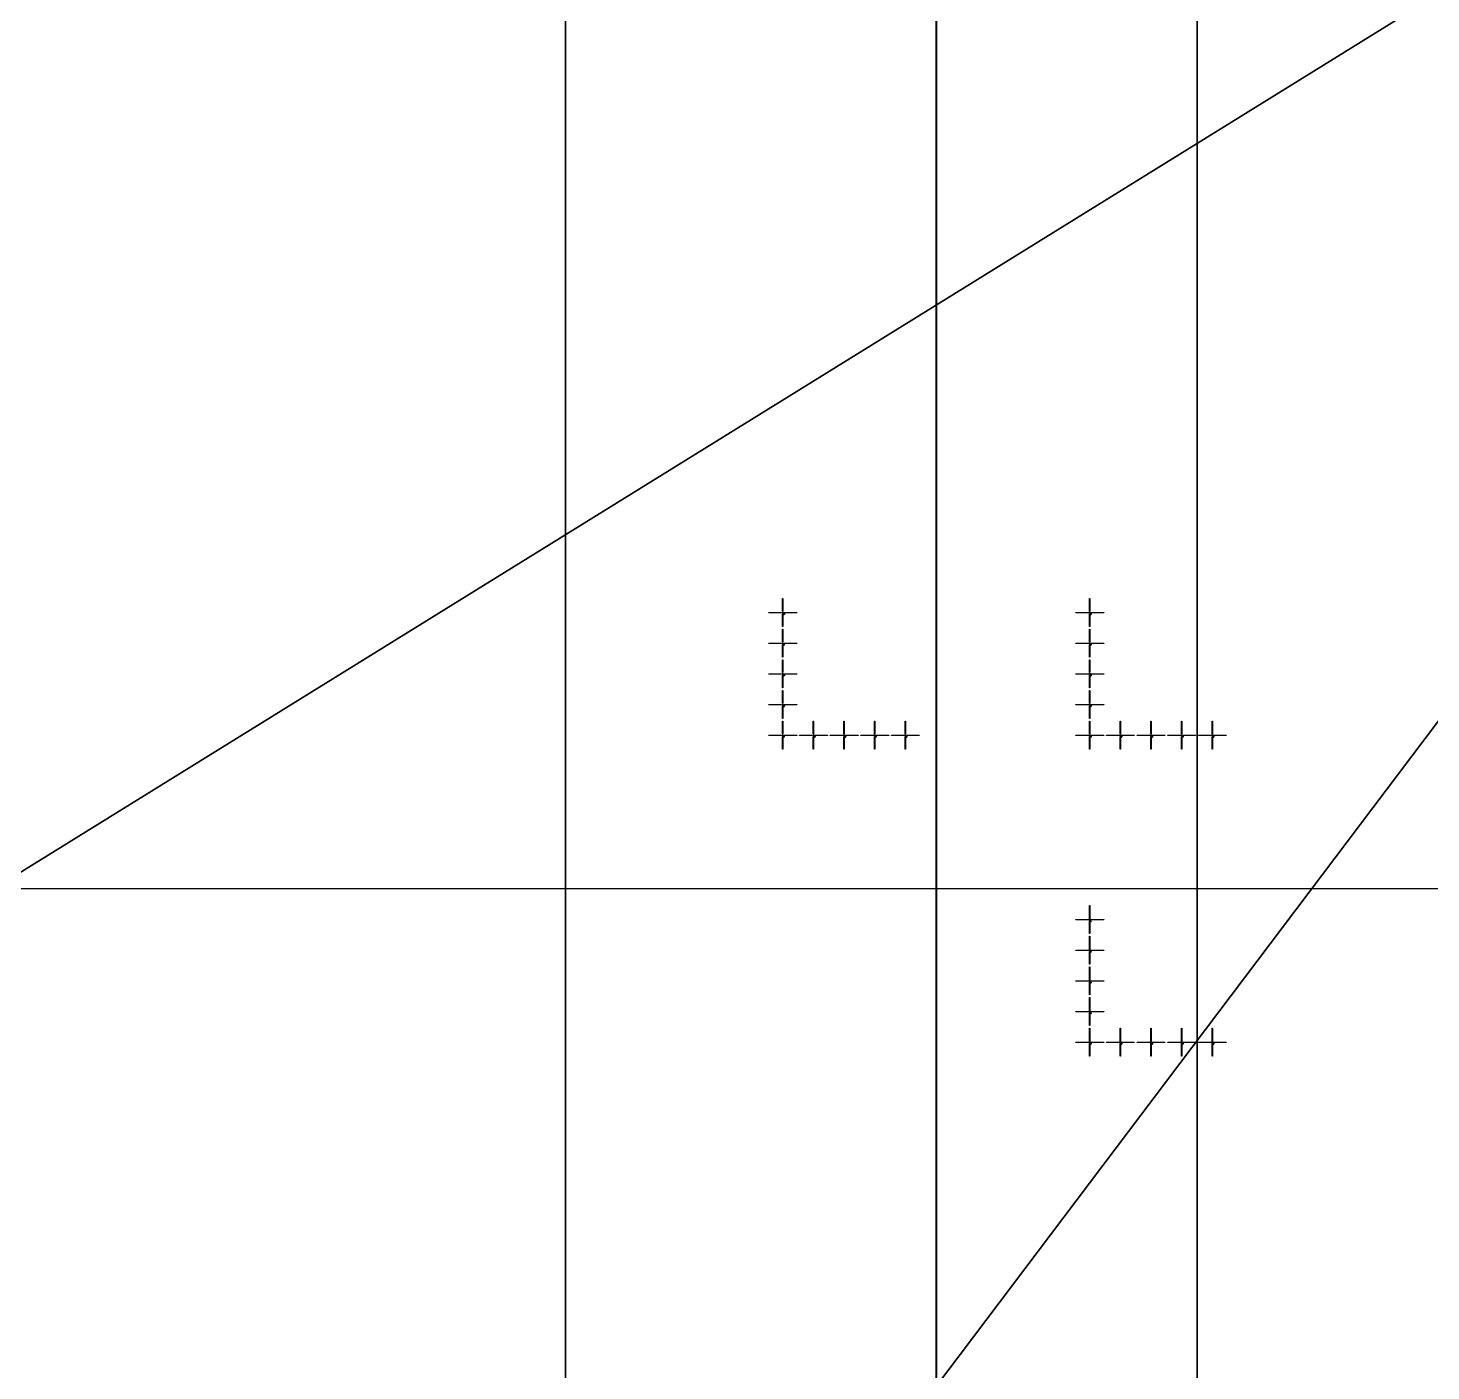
# Model space of a CAD drawing. Extents: x -25400 to 25400, y -24113 to 25400.
# Drawn here: x -15930 to -6775, y -13149 to -4389 of the extents above; entities that cross this region are included whole.
import ezdxf

# ---------------------------------------------------------------- set-up
doc = ezdxf.new("R2010")
doc.units = 0
for name, color, linetype in [('L0D0', 1, 'CONTINUOUS'), ('L1D0', 2, 'CONTINUOUS'), ('L3D0', 3, 'CONTINUOUS')]:
    doc.layers.add(name, color=color, linetype=linetype)

msp = doc.modelspace()

# ---------------------------------------------------------------- linework, layer by layer
at = {"layer": 'L0D0'}
for points in [[(-4251.735, -24112.788), (-7983.296, -24112.788), (-7996.667, -24108.366), (-8040.032, -24093.939), (-8083.372, -24079.433), (-8126.685, -24064.85), (-8169.972, -24050.188), (-8213.232, -24035.449), (-8256.466, -24020.632), (-8299.673, -24005.737), (-8299.673, 24005.737)], [(-12421.944, 22155.255), (-12421.944, -22155.255)], [(-12421.944, -22155.255), (-12421.944, 22155.255)], [(-8299.673, 22155.255), (-8299.673, -24005.737)], [(-22510.084, -4207.864), (0, 0), (-19469.972, -12055.297)], [(-19469.972, -12055.297), (0, 0), (-13800.333, -18274.595)], [(-13800.333, -18274.595), (0, 0)]]:
    msp.add_lwpolyline(points, dxfattribs=at)
at = {"layer": 'L1D0'}
for points in [[(-11005.75, -8193.5), (-11005.75, -8110.5), (-11003.25, -8110.5), (-11003.25, -8193.5)], [(-9002.75, -8193.5), (-9002.75, -8110.5), (-9000.25, -8110.5), (-9000.25, -8193.5)], [(-11095.5, -8202.75), (-11095.5, -8200.25), (-11012.5, -8200.25), (-11012.5, -8202.75)], [(-11004.7, -8206.5), (-11004.7, -8201.7), (-11009.5, -8201.7), (-11009.5, -8201.3), (-11004.7, -8201.3), (-11004.7, -8196.5), (-11004.3, -8196.5), (-11004.3, -8201.3), (-10999.5, -8201.3), (-10999.5, -8201.7), (-11004.3, -8201.7), (-11004.3, -8206.5)], [(-11005.75, -8292.5), (-11005.75, -8209.5), (-11003.25, -8209.5), (-11003.25, -8292.5)], [(-10998.5, -8212.056), (-10998.5, -8208.5), (-10994.056, -8208.5), (-10994.056, -8209.389), (-10997.611, -8209.389), (-10997.611, -8211.167), (-10994.944, -8211.167), (-10994.944, -8212.056)], [(-10998.5, -8214.722), (-10998.5, -8213.833), (-10994.944, -8213.833), (-10994.944, -8214.722)], [(-10996.5, -8202.75), (-10996.5, -8200.25), (-10913.5, -8200.25), (-10913.5, -8202.75)], [(-10994.944, -8213.833), (-10994.944, -8212.056), (-10994.056, -8212.056), (-10994.056, -8213.833)], [(-9092.5, -8202.75), (-9092.5, -8200.25), (-9009.5, -8200.25), (-9009.5, -8202.75)], [(-9001.7, -8206.5), (-9001.7, -8201.7), (-9006.5, -8201.7), (-9006.5, -8201.3), (-9001.7, -8201.3), (-9001.7, -8196.5), (-9001.3, -8196.5), (-9001.3, -8201.3), (-8996.5, -8201.3), (-8996.5, -8201.7), (-9001.3, -8201.7), (-9001.3, -8206.5)], [(-9002.75, -8292.5), (-9002.75, -8209.5), (-9000.25, -8209.5), (-9000.25, -8292.5)], [(-8995.5, -8212.056), (-8995.5, -8208.5), (-8991.056, -8208.5), (-8991.056, -8209.389), (-8994.611, -8209.389), (-8994.611, -8211.167), (-8991.944, -8211.167), (-8991.944, -8212.056)], [(-8995.5, -8214.722), (-8995.5, -8213.833), (-8991.944, -8213.833), (-8991.944, -8214.722)], [(-8993.5, -8202.75), (-8993.5, -8200.25), (-8910.5, -8200.25), (-8910.5, -8202.75)], [(-8991.944, -8213.833), (-8991.944, -8212.056), (-8991.056, -8212.056), (-8991.056, -8213.833)], [(-11005.75, -8393.5), (-11005.75, -8310.5), (-11003.25, -8310.5), (-11003.25, -8393.5)], [(-9002.75, -8393.5), (-9002.75, -8310.5), (-9000.25, -8310.5), (-9000.25, -8393.5)], [(-11095.5, -8402.75), (-11095.5, -8400.25), (-11012.5, -8400.25), (-11012.5, -8402.75)], [(-11004.7, -8406.5), (-11004.7, -8401.7), (-11009.5, -8401.7), (-11009.5, -8401.3), (-11004.7, -8401.3), (-11004.7, -8396.5), (-11004.3, -8396.5), (-11004.3, -8401.3), (-10999.5, -8401.3), (-10999.5, -8401.7), (-11004.3, -8401.7), (-11004.3, -8406.5)], [(-11005.75, -8492.5), (-11005.75, -8409.5), (-11003.25, -8409.5), (-11003.25, -8492.5)], [(-10995.833, -8414.722), (-10995.833, -8412.944), (-10998.5, -8412.944), (-10998.5, -8411.167), (-10997.611, -8411.167), (-10997.611, -8412.056), (-10995.833, -8412.056), (-10995.833, -8409.389), (-10996.722, -8409.389), (-10996.722, -8408.5), (-10994.944, -8408.5), (-10994.944, -8412.056), (-10994.056, -8412.056), (-10994.056, -8412.944), (-10994.944, -8412.944), (-10994.944, -8414.722)], [(-10997.611, -8411.167), (-10997.611, -8409.389), (-10996.722, -8409.389), (-10996.722, -8411.167)], [(-10996.5, -8402.75), (-10996.5, -8400.25), (-10913.5, -8400.25), (-10913.5, -8402.75)], [(-9092.5, -8402.75), (-9092.5, -8400.25), (-9009.5, -8400.25), (-9009.5, -8402.75)], [(-9001.7, -8406.5), (-9001.7, -8401.7), (-9006.5, -8401.7), (-9006.5, -8401.3), (-9001.7, -8401.3), (-9001.7, -8396.5), (-9001.3, -8396.5), (-9001.3, -8401.3), (-8996.5, -8401.3), (-8996.5, -8401.7), (-9001.3, -8401.7), (-9001.3, -8406.5)], [(-9002.75, -8492.5), (-9002.75, -8409.5), (-9000.25, -8409.5), (-9000.25, -8492.5)], [(-8992.833, -8414.722), (-8992.833, -8412.944), (-8995.5, -8412.944), (-8995.5, -8411.167), (-8994.611, -8411.167), (-8994.611, -8412.056), (-8992.833, -8412.056), (-8992.833, -8409.389), (-8993.722, -8409.389), (-8993.722, -8408.5), (-8991.944, -8408.5), (-8991.944, -8412.056), (-8991.056, -8412.056), (-8991.056, -8412.944), (-8991.944, -8412.944), (-8991.944, -8414.722)], [(-8994.611, -8411.167), (-8994.611, -8409.389), (-8993.722, -8409.389), (-8993.722, -8411.167)], [(-8993.5, -8402.75), (-8993.5, -8400.25), (-8910.5, -8400.25), (-8910.5, -8402.75)], [(-11005.75, -8593.5), (-11005.75, -8510.5), (-11003.25, -8510.5), (-11003.25, -8593.5)], [(-9002.75, -8593.5), (-9002.75, -8510.5), (-9000.25, -8510.5), (-9000.25, -8593.5)], [(-11095.5, -8602.75), (-11095.5, -8600.25), (-11012.5, -8600.25), (-11012.5, -8602.75)], [(-11004.7, -8606.5), (-11004.7, -8601.7), (-11009.5, -8601.7), (-11009.5, -8601.3), (-11004.7, -8601.3), (-11004.7, -8596.5), (-11004.3, -8596.5), (-11004.3, -8601.3), (-10999.5, -8601.3), (-10999.5, -8601.7), (-11004.3, -8601.7), (-11004.3, -8606.5)], [(-10996.5, -8602.75), (-10996.5, -8600.25), (-10913.5, -8600.25), (-10913.5, -8602.75)], [(-9092.5, -8602.75), (-9092.5, -8600.25), (-9009.5, -8600.25), (-9009.5, -8602.75)], [(-9001.7, -8606.5), (-9001.7, -8601.7), (-9006.5, -8601.7), (-9006.5, -8601.3), (-9001.7, -8601.3), (-9001.7, -8596.5), (-9001.3, -8596.5), (-9001.3, -8601.3), (-8996.5, -8601.3), (-8996.5, -8601.7), (-9001.3, -8601.7), (-9001.3, -8606.5)], [(-8993.5, -8602.75), (-8993.5, -8600.25), (-8910.5, -8600.25), (-8910.5, -8602.75)], [(-11005.75, -8692.5), (-11005.75, -8609.5), (-11003.25, -8609.5), (-11003.25, -8692.5)], [(-10998.5, -8609.389), (-10998.5, -8608.5), (-10994.944, -8608.5), (-10994.944, -8609.389)], [(-10998.5, -8614.722), (-10998.5, -8613.833), (-10994.944, -8613.833), (-10994.944, -8614.722)], [(-10997.611, -8612.056), (-10997.611, -8611.167), (-10994.944, -8611.167), (-10994.944, -8612.056)], [(-10994.944, -8611.167), (-10994.944, -8609.389), (-10994.056, -8609.389), (-10994.056, -8611.167)], [(-10994.944, -8613.833), (-10994.944, -8612.056), (-10994.056, -8612.056), (-10994.056, -8613.833)], [(-9002.75, -8692.5), (-9002.75, -8609.5), (-9000.25, -8609.5), (-9000.25, -8692.5)], [(-8995.5, -8609.389), (-8995.5, -8608.5), (-8991.944, -8608.5), (-8991.944, -8609.389)], [(-8995.5, -8614.722), (-8995.5, -8613.833), (-8991.944, -8613.833), (-8991.944, -8614.722)], [(-8994.611, -8612.056), (-8994.611, -8611.167), (-8991.944, -8611.167), (-8991.944, -8612.056)], [(-8991.944, -8611.167), (-8991.944, -8609.389), (-8991.056, -8609.389), (-8991.056, -8611.167)], [(-8991.944, -8613.833), (-8991.944, -8612.056), (-8991.056, -8612.056), (-8991.056, -8613.833)], [(-11005.75, -8793.5), (-11005.75, -8710.5), (-11003.25, -8710.5), (-11003.25, -8793.5)], [(-9002.75, -8793.5), (-9002.75, -8710.5), (-9000.25, -8710.5), (-9000.25, -8793.5)], [(-11095.5, -8802.75), (-11095.5, -8800.25), (-11012.5, -8800.25), (-11012.5, -8802.75)], [(-11004.7, -8806.5), (-11004.7, -8801.7), (-11009.5, -8801.7), (-11009.5, -8801.3), (-11004.7, -8801.3), (-11004.7, -8796.5), (-11004.3, -8796.5), (-11004.3, -8801.3), (-10999.5, -8801.3), (-10999.5, -8801.7), (-11004.3, -8801.7), (-11004.3, -8806.5)], [(-11005.75, -8892.5), (-11005.75, -8809.5), (-11003.25, -8809.5), (-11003.25, -8892.5)], [(-10998.5, -8810.278), (-10998.5, -8809.389), (-10997.611, -8809.389), (-10997.611, -8810.278)], [(-10998.5, -8814.722), (-10998.5, -8812.944), (-10997.611, -8812.944), (-10997.611, -8813.833), (-10994.056, -8813.833), (-10994.056, -8814.722)], [(-10997.611, -8809.389), (-10997.611, -8808.5), (-10994.944, -8808.5), (-10994.944, -8809.389)], [(-10997.611, -8812.944), (-10997.611, -8812.056), (-10995.833, -8812.056), (-10995.833, -8812.944)], [(-10996.5, -8802.75), (-10996.5, -8800.25), (-10913.5, -8800.25), (-10913.5, -8802.75)], [(-10995.833, -8812.056), (-10995.833, -8811.167), (-10994.944, -8811.167), (-10994.944, -8812.056)], [(-10994.944, -8811.167), (-10994.944, -8809.389), (-10994.056, -8809.389), (-10994.056, -8811.167)], [(-9092.5, -8802.75), (-9092.5, -8800.25), (-9009.5, -8800.25), (-9009.5, -8802.75)], [(-9001.7, -8806.5), (-9001.7, -8801.7), (-9006.5, -8801.7), (-9006.5, -8801.3), (-9001.7, -8801.3), (-9001.7, -8796.5), (-9001.3, -8796.5), (-9001.3, -8801.3), (-8996.5, -8801.3), (-8996.5, -8801.7), (-9001.3, -8801.7), (-9001.3, -8806.5)], [(-9002.75, -8892.5), (-9002.75, -8809.5), (-9000.25, -8809.5), (-9000.25, -8892.5)], [(-8995.5, -8810.278), (-8995.5, -8809.389), (-8994.611, -8809.389), (-8994.611, -8810.278)], [(-8995.5, -8814.722), (-8995.5, -8812.944), (-8994.611, -8812.944), (-8994.611, -8813.833), (-8991.056, -8813.833), (-8991.056, -8814.722)], [(-8994.611, -8809.389), (-8994.611, -8808.5), (-8991.944, -8808.5), (-8991.944, -8809.389)], [(-8994.611, -8812.944), (-8994.611, -8812.056), (-8992.833, -8812.056), (-8992.833, -8812.944)], [(-8993.5, -8802.75), (-8993.5, -8800.25), (-8910.5, -8800.25), (-8910.5, -8802.75)], [(-8992.833, -8812.056), (-8992.833, -8811.167), (-8991.944, -8811.167), (-8991.944, -8812.056)], [(-8991.944, -8811.167), (-8991.944, -8809.389), (-8991.056, -8809.389), (-8991.056, -8811.167)], [(-11005.75, -8993.5), (-11005.75, -8910.5), (-11003.25, -8910.5), (-11003.25, -8993.5)], [(-10805.75, -8993.5), (-10805.75, -8910.5), (-10803.25, -8910.5), (-10803.25, -8993.5)], [(-10605.75, -8993.5), (-10605.75, -8910.5), (-10603.25, -8910.5), (-10603.25, -8993.5)], [(-10405.75, -8993.5), (-10405.75, -8910.5), (-10403.25, -8910.5), (-10403.25, -8993.5)], [(-10205.75, -8993.5), (-10205.75, -8910.5), (-10203.25, -8910.5), (-10203.25, -8993.5)], [(-9002.75, -8993.5), (-9002.75, -8910.5), (-9000.25, -8910.5), (-9000.25, -8993.5)], [(-8802.75, -8993.5), (-8802.75, -8910.5), (-8800.25, -8910.5), (-8800.25, -8993.5)], [(-8602.75, -8993.5), (-8602.75, -8910.5), (-8600.25, -8910.5), (-8600.25, -8993.5)], [(-8402.75, -8993.5), (-8402.75, -8910.5), (-8400.25, -8910.5), (-8400.25, -8993.5)], [(-8202.75, -8993.5), (-8202.75, -8910.5), (-8200.25, -8910.5), (-8200.25, -8993.5)], [(-11095.5, -9002.75), (-11095.5, -9000.25), (-11012.5, -9000.25), (-11012.5, -9002.75)], [(-11004.7, -9006.5), (-11004.7, -9001.7), (-11009.5, -9001.7), (-11009.5, -9001.3), (-11004.7, -9001.3), (-11004.7, -8996.5), (-11004.3, -8996.5), (-11004.3, -9001.3), (-10999.5, -9001.3), (-10999.5, -9001.7), (-11004.3, -9001.7), (-11004.3, -9006.5)], [(-11005.75, -9092.5), (-11005.75, -9009.5), (-11003.25, -9009.5), (-11003.25, -9092.5)], [(-10997.611, -9014.722), (-10997.611, -9013.833), (-10996.722, -9013.833), (-10996.722, -9010.278), (-10997.611, -9010.278), (-10997.611, -9009.389), (-10996.722, -9009.389), (-10996.722, -9008.5), (-10995.833, -9008.5), (-10995.833, -9013.833), (-10994.944, -9013.833), (-10994.944, -9014.722)], [(-10996.5, -9002.75), (-10996.5, -9000.25), (-10913.5, -9000.25), (-10913.5, -9002.75)], [(-10895.5, -9002.75), (-10895.5, -9000.25), (-10812.5, -9000.25), (-10812.5, -9002.75)], [(-10804.7, -9006.5), (-10804.7, -9001.7), (-10809.5, -9001.7), (-10809.5, -9001.3), (-10804.7, -9001.3), (-10804.7, -8996.5), (-10804.3, -8996.5), (-10804.3, -9001.3), (-10799.5, -9001.3), (-10799.5, -9001.7), (-10804.3, -9001.7), (-10804.3, -9006.5)], [(-10805.75, -9092.5), (-10805.75, -9009.5), (-10803.25, -9009.5), (-10803.25, -9092.5)], [(-10798.5, -9010.278), (-10798.5, -9009.389), (-10797.611, -9009.389), (-10797.611, -9010.278)], [(-10798.5, -9014.722), (-10798.5, -9012.944), (-10797.611, -9012.944), (-10797.611, -9013.833), (-10794.056, -9013.833), (-10794.056, -9014.722)], [(-10797.611, -9009.389), (-10797.611, -9008.5), (-10794.944, -9008.5), (-10794.944, -9009.389)], [(-10797.611, -9012.944), (-10797.611, -9012.056), (-10795.833, -9012.056), (-10795.833, -9012.944)], [(-10796.5, -9002.75), (-10796.5, -9000.25), (-10713.5, -9000.25), (-10713.5, -9002.75)], [(-10795.833, -9012.056), (-10795.833, -9011.167), (-10794.944, -9011.167), (-10794.944, -9012.056)], [(-10794.944, -9011.167), (-10794.944, -9009.389), (-10794.056, -9009.389), (-10794.056, -9011.167)], [(-10695.5, -9002.75), (-10695.5, -9000.25), (-10612.5, -9000.25), (-10612.5, -9002.75)], [(-10604.7, -9006.5), (-10604.7, -9001.7), (-10609.5, -9001.7), (-10609.5, -9001.3), (-10604.7, -9001.3), (-10604.7, -8996.5), (-10604.3, -8996.5), (-10604.3, -9001.3), (-10599.5, -9001.3), (-10599.5, -9001.7), (-10604.3, -9001.7), (-10604.3, -9006.5)], [(-10605.75, -9092.5), (-10605.75, -9009.5), (-10603.25, -9009.5), (-10603.25, -9092.5)], [(-10598.5, -9009.389), (-10598.5, -9008.5), (-10594.944, -9008.5), (-10594.944, -9009.389)], [(-10598.5, -9014.722), (-10598.5, -9013.833), (-10594.944, -9013.833), (-10594.944, -9014.722)], [(-10597.611, -9012.056), (-10597.611, -9011.167), (-10594.944, -9011.167), (-10594.944, -9012.056)], [(-10596.5, -9002.75), (-10596.5, -9000.25), (-10513.5, -9000.25), (-10513.5, -9002.75)], [(-10594.944, -9011.167), (-10594.944, -9009.389), (-10594.056, -9009.389), (-10594.056, -9011.167)], [(-10594.944, -9013.833), (-10594.944, -9012.056), (-10594.056, -9012.056), (-10594.056, -9013.833)], [(-10495.5, -9002.75), (-10495.5, -9000.25), (-10412.5, -9000.25), (-10412.5, -9002.75)], [(-10404.7, -9006.5), (-10404.7, -9001.7), (-10409.5, -9001.7), (-10409.5, -9001.3), (-10404.7, -9001.3), (-10404.7, -8996.5), (-10404.3, -8996.5), (-10404.3, -9001.3), (-10399.5, -9001.3), (-10399.5, -9001.7), (-10404.3, -9001.7), (-10404.3, -9006.5)], [(-10405.75, -9092.5), (-10405.75, -9009.5), (-10403.25, -9009.5), (-10403.25, -9092.5)], [(-10395.833, -9014.722), (-10395.833, -9012.944), (-10398.5, -9012.944), (-10398.5, -9011.167), (-10397.611, -9011.167), (-10397.611, -9012.056), (-10395.833, -9012.056), (-10395.833, -9009.389), (-10396.722, -9009.389), (-10396.722, -9008.5), (-10394.944, -9008.5), (-10394.944, -9012.056), (-10394.056, -9012.056), (-10394.056, -9012.944), (-10394.944, -9012.944), (-10394.944, -9014.722)], [(-10397.611, -9011.167), (-10397.611, -9009.389), (-10396.722, -9009.389), (-10396.722, -9011.167)], [(-10396.5, -9002.75), (-10396.5, -9000.25), (-10313.5, -9000.25), (-10313.5, -9002.75)], [(-10295.5, -9002.75), (-10295.5, -9000.25), (-10212.5, -9000.25), (-10212.5, -9002.75)], [(-10204.7, -9006.5), (-10204.7, -9001.7), (-10209.5, -9001.7), (-10209.5, -9001.3), (-10204.7, -9001.3), (-10204.7, -8996.5), (-10204.3, -8996.5), (-10204.3, -9001.3), (-10199.5, -9001.3), (-10199.5, -9001.7), (-10204.3, -9001.7), (-10204.3, -9006.5)], [(-10205.75, -9092.5), (-10205.75, -9009.5), (-10203.25, -9009.5), (-10203.25, -9092.5)], [(-10198.5, -9012.056), (-10198.5, -9008.5), (-10194.056, -9008.5), (-10194.056, -9009.389), (-10197.611, -9009.389), (-10197.611, -9011.167), (-10194.944, -9011.167), (-10194.944, -9012.056)], [(-10198.5, -9014.722), (-10198.5, -9013.833), (-10194.944, -9013.833), (-10194.944, -9014.722)], [(-10196.5, -9002.75), (-10196.5, -9000.25), (-10113.5, -9000.25), (-10113.5, -9002.75)], [(-10194.944, -9013.833), (-10194.944, -9012.056), (-10194.056, -9012.056), (-10194.056, -9013.833)], [(-9092.5, -9002.75), (-9092.5, -9000.25), (-9009.5, -9000.25), (-9009.5, -9002.75)], [(-9001.7, -9006.5), (-9001.7, -9001.7), (-9006.5, -9001.7), (-9006.5, -9001.3), (-9001.7, -9001.3), (-9001.7, -8996.5), (-9001.3, -8996.5), (-9001.3, -9001.3), (-8996.5, -9001.3), (-8996.5, -9001.7), (-9001.3, -9001.7), (-9001.3, -9006.5)], [(-9002.75, -9092.5), (-9002.75, -9009.5), (-9000.25, -9009.5), (-9000.25, -9092.5)], [(-8994.611, -9014.722), (-8994.611, -9013.833), (-8993.722, -9013.833), (-8993.722, -9010.278), (-8994.611, -9010.278), (-8994.611, -9009.389), (-8993.722, -9009.389), (-8993.722, -9008.5), (-8992.833, -9008.5), (-8992.833, -9013.833), (-8991.944, -9013.833), (-8991.944, -9014.722)], [(-8993.5, -9002.75), (-8993.5, -9000.25), (-8910.5, -9000.25), (-8910.5, -9002.75)], [(-8892.5, -9002.75), (-8892.5, -9000.25), (-8809.5, -9000.25), (-8809.5, -9002.75)], [(-8801.7, -9006.5), (-8801.7, -9001.7), (-8806.5, -9001.7), (-8806.5, -9001.3), (-8801.7, -9001.3), (-8801.7, -8996.5), (-8801.3, -8996.5), (-8801.3, -9001.3), (-8796.5, -9001.3), (-8796.5, -9001.7), (-8801.3, -9001.7), (-8801.3, -9006.5)], [(-8802.75, -9092.5), (-8802.75, -9009.5), (-8800.25, -9009.5), (-8800.25, -9092.5)], [(-8795.5, -9010.278), (-8795.5, -9009.389), (-8794.611, -9009.389), (-8794.611, -9010.278)], [(-8795.5, -9014.722), (-8795.5, -9012.944), (-8794.611, -9012.944), (-8794.611, -9013.833), (-8791.056, -9013.833), (-8791.056, -9014.722)], [(-8794.611, -9009.389), (-8794.611, -9008.5), (-8791.944, -9008.5), (-8791.944, -9009.389)], [(-8794.611, -9012.944), (-8794.611, -9012.056), (-8792.833, -9012.056), (-8792.833, -9012.944)], [(-8793.5, -9002.75), (-8793.5, -9000.25), (-8710.5, -9000.25), (-8710.5, -9002.75)], [(-8792.833, -9012.056), (-8792.833, -9011.167), (-8791.944, -9011.167), (-8791.944, -9012.056)], [(-8791.944, -9011.167), (-8791.944, -9009.389), (-8791.056, -9009.389), (-8791.056, -9011.167)], [(-8692.5, -9002.75), (-8692.5, -9000.25), (-8609.5, -9000.25), (-8609.5, -9002.75)], [(-8601.7, -9006.5), (-8601.7, -9001.7), (-8606.5, -9001.7), (-8606.5, -9001.3), (-8601.7, -9001.3), (-8601.7, -8996.5), (-8601.3, -8996.5), (-8601.3, -9001.3), (-8596.5, -9001.3), (-8596.5, -9001.7), (-8601.3, -9001.7), (-8601.3, -9006.5)], [(-8602.75, -9092.5), (-8602.75, -9009.5), (-8600.25, -9009.5), (-8600.25, -9092.5)], [(-8595.5, -9009.389), (-8595.5, -9008.5), (-8591.944, -9008.5), (-8591.944, -9009.389)], [(-8595.5, -9014.722), (-8595.5, -9013.833), (-8591.944, -9013.833), (-8591.944, -9014.722)], [(-8594.611, -9012.056), (-8594.611, -9011.167), (-8591.944, -9011.167), (-8591.944, -9012.056)], [(-8593.5, -9002.75), (-8593.5, -9000.25), (-8510.5, -9000.25), (-8510.5, -9002.75)], [(-8591.944, -9011.167), (-8591.944, -9009.389), (-8591.056, -9009.389), (-8591.056, -9011.167)], [(-8591.944, -9013.833), (-8591.944, -9012.056), (-8591.056, -9012.056), (-8591.056, -9013.833)], [(-8492.5, -9002.75), (-8492.5, -9000.25), (-8409.5, -9000.25), (-8409.5, -9002.75)], [(-8401.7, -9006.5), (-8401.7, -9001.7), (-8406.5, -9001.7), (-8406.5, -9001.3), (-8401.7, -9001.3), (-8401.7, -8996.5), (-8401.3, -8996.5), (-8401.3, -9001.3), (-8396.5, -9001.3), (-8396.5, -9001.7), (-8401.3, -9001.7), (-8401.3, -9006.5)], [(-8402.75, -9092.5), (-8402.75, -9009.5), (-8400.25, -9009.5), (-8400.25, -9092.5)], [(-8392.833, -9014.722), (-8392.833, -9012.944), (-8395.5, -9012.944), (-8395.5, -9011.167), (-8394.611, -9011.167), (-8394.611, -9012.056), (-8392.833, -9012.056), (-8392.833, -9009.389), (-8393.722, -9009.389), (-8393.722, -9008.5), (-8391.944, -9008.5), (-8391.944, -9012.056), (-8391.056, -9012.056), (-8391.056, -9012.944), (-8391.944, -9012.944), (-8391.944, -9014.722)], [(-8394.611, -9011.167), (-8394.611, -9009.389), (-8393.722, -9009.389), (-8393.722, -9011.167)], [(-8393.5, -9002.75), (-8393.5, -9000.25), (-8310.5, -9000.25), (-8310.5, -9002.75)], [(-8292.5, -9002.75), (-8292.5, -9000.25), (-8209.5, -9000.25), (-8209.5, -9002.75)], [(-8201.7, -9006.5), (-8201.7, -9001.7), (-8206.5, -9001.7), (-8206.5, -9001.3), (-8201.7, -9001.3), (-8201.7, -8996.5), (-8201.3, -8996.5), (-8201.3, -9001.3), (-8196.5, -9001.3), (-8196.5, -9001.7), (-8201.3, -9001.7), (-8201.3, -9006.5)], [(-8202.75, -9092.5), (-8202.75, -9009.5), (-8200.25, -9009.5), (-8200.25, -9092.5)], [(-8195.5, -9012.056), (-8195.5, -9008.5), (-8191.056, -9008.5), (-8191.056, -9009.389), (-8194.611, -9009.389), (-8194.611, -9011.167), (-8191.944, -9011.167), (-8191.944, -9012.056)], [(-8195.5, -9014.722), (-8195.5, -9013.833), (-8191.944, -9013.833), (-8191.944, -9014.722)], [(-8193.5, -9002.75), (-8193.5, -9000.25), (-8110.5, -9000.25), (-8110.5, -9002.75)], [(-8191.944, -9013.833), (-8191.944, -9012.056), (-8191.056, -9012.056), (-8191.056, -9013.833)], [(-9002.75, -10196.5), (-9002.75, -10113.5), (-9000.25, -10113.5), (-9000.25, -10196.5)], [(-9092.5, -10205.75), (-9092.5, -10203.25), (-9009.5, -10203.25), (-9009.5, -10205.75)], [(-9001.7, -10209.5), (-9001.7, -10204.7), (-9006.5, -10204.7), (-9006.5, -10204.3), (-9001.7, -10204.3), (-9001.7, -10199.5), (-9001.3, -10199.5), (-9001.3, -10204.3), (-8996.5, -10204.3), (-8996.5, -10204.7), (-9001.3, -10204.7), (-9001.3, -10209.5)], [(-9002.75, -10295.5), (-9002.75, -10212.5), (-9000.25, -10212.5), (-9000.25, -10295.5)], [(-8995.5, -10215.056), (-8995.5, -10211.5), (-8991.056, -10211.5), (-8991.056, -10212.389), (-8994.611, -10212.389), (-8994.611, -10214.167), (-8991.944, -10214.167), (-8991.944, -10215.056)], [(-8995.5, -10217.722), (-8995.5, -10216.833), (-8991.944, -10216.833), (-8991.944, -10217.722)], [(-8993.5, -10205.75), (-8993.5, -10203.25), (-8910.5, -10203.25), (-8910.5, -10205.75)], [(-8991.944, -10216.833), (-8991.944, -10215.056), (-8991.056, -10215.056), (-8991.056, -10216.833)], [(-9002.75, -10396.5), (-9002.75, -10313.5), (-9000.25, -10313.5), (-9000.25, -10396.5)], [(-9092.5, -10405.75), (-9092.5, -10403.25), (-9009.5, -10403.25), (-9009.5, -10405.75)], [(-9001.7, -10409.5), (-9001.7, -10404.7), (-9006.5, -10404.7), (-9006.5, -10404.3), (-9001.7, -10404.3), (-9001.7, -10399.5), (-9001.3, -10399.5), (-9001.3, -10404.3), (-8996.5, -10404.3), (-8996.5, -10404.7), (-9001.3, -10404.7), (-9001.3, -10409.5)], [(-9002.75, -10495.5), (-9002.75, -10412.5), (-9000.25, -10412.5), (-9000.25, -10495.5)], [(-8992.833, -10417.722), (-8992.833, -10415.944), (-8995.5, -10415.944), (-8995.5, -10414.167), (-8994.611, -10414.167), (-8994.611, -10415.056), (-8992.833, -10415.056), (-8992.833, -10412.389), (-8993.722, -10412.389), (-8993.722, -10411.5), (-8991.944, -10411.5), (-8991.944, -10415.056), (-8991.056, -10415.056), (-8991.056, -10415.944), (-8991.944, -10415.944), (-8991.944, -10417.722)], [(-8994.611, -10414.167), (-8994.611, -10412.389), (-8993.722, -10412.389), (-8993.722, -10414.167)], [(-8993.5, -10405.75), (-8993.5, -10403.25), (-8910.5, -10403.25), (-8910.5, -10405.75)], [(-9002.75, -10596.5), (-9002.75, -10513.5), (-9000.25, -10513.5), (-9000.25, -10596.5)], [(-9092.5, -10605.75), (-9092.5, -10603.25), (-9009.5, -10603.25), (-9009.5, -10605.75)], [(-9001.7, -10609.5), (-9001.7, -10604.7), (-9006.5, -10604.7), (-9006.5, -10604.3), (-9001.7, -10604.3), (-9001.7, -10599.5), (-9001.3, -10599.5), (-9001.3, -10604.3), (-8996.5, -10604.3), (-8996.5, -10604.7), (-9001.3, -10604.7), (-9001.3, -10609.5)], [(-9002.75, -10695.5), (-9002.75, -10612.5), (-9000.25, -10612.5), (-9000.25, -10695.5)], [(-8995.5, -10612.389), (-8995.5, -10611.5), (-8991.944, -10611.5), (-8991.944, -10612.389)], [(-8995.5, -10617.722), (-8995.5, -10616.833), (-8991.944, -10616.833), (-8991.944, -10617.722)], [(-8994.611, -10615.056), (-8994.611, -10614.167), (-8991.944, -10614.167), (-8991.944, -10615.056)], [(-8993.5, -10605.75), (-8993.5, -10603.25), (-8910.5, -10603.25), (-8910.5, -10605.75)], [(-8991.944, -10614.167), (-8991.944, -10612.389), (-8991.056, -10612.389), (-8991.056, -10614.167)], [(-8991.944, -10616.833), (-8991.944, -10615.056), (-8991.056, -10615.056), (-8991.056, -10616.833)], [(-9001.7, -10809.5), (-9001.7, -10804.7), (-9006.5, -10804.7), (-9006.5, -10804.3), (-9001.7, -10804.3), (-9001.7, -10799.5), (-9001.3, -10799.5), (-9001.3, -10804.3), (-8996.5, -10804.3), (-8996.5, -10804.7), (-9001.3, -10804.7), (-9001.3, -10809.5)], [(-9002.75, -10796.5), (-9002.75, -10713.5), (-9000.25, -10713.5), (-9000.25, -10796.5)], [(-9092.5, -10805.75), (-9092.5, -10803.25), (-9009.5, -10803.25), (-9009.5, -10805.75)], [(-9002.75, -10895.5), (-9002.75, -10812.5), (-9000.25, -10812.5), (-9000.25, -10895.5)], [(-8995.5, -10813.278), (-8995.5, -10812.389), (-8994.611, -10812.389), (-8994.611, -10813.278)], [(-8995.5, -10817.722), (-8995.5, -10815.944), (-8994.611, -10815.944), (-8994.611, -10816.833), (-8991.056, -10816.833), (-8991.056, -10817.722)], [(-8994.611, -10812.389), (-8994.611, -10811.5), (-8991.944, -10811.5), (-8991.944, -10812.389)], [(-8994.611, -10815.944), (-8994.611, -10815.056), (-8992.833, -10815.056), (-8992.833, -10815.944)], [(-8993.5, -10805.75), (-8993.5, -10803.25), (-8910.5, -10803.25), (-8910.5, -10805.75)], [(-8992.833, -10815.056), (-8992.833, -10814.167), (-8991.944, -10814.167), (-8991.944, -10815.056)], [(-8991.944, -10814.167), (-8991.944, -10812.389), (-8991.056, -10812.389), (-8991.056, -10814.167)], [(-9002.75, -10996.5), (-9002.75, -10913.5), (-9000.25, -10913.5), (-9000.25, -10996.5)], [(-8802.75, -10996.5), (-8802.75, -10913.5), (-8800.25, -10913.5), (-8800.25, -10996.5)], [(-8602.75, -10996.5), (-8602.75, -10913.5), (-8600.25, -10913.5), (-8600.25, -10996.5)], [(-8402.75, -10996.5), (-8402.75, -10913.5), (-8400.25, -10913.5), (-8400.25, -10996.5)], [(-8202.75, -10996.5), (-8202.75, -10913.5), (-8200.25, -10913.5), (-8200.25, -10996.5)], [(-9092.5, -11005.75), (-9092.5, -11003.25), (-9009.5, -11003.25), (-9009.5, -11005.75)], [(-9001.7, -11009.5), (-9001.7, -11004.7), (-9006.5, -11004.7), (-9006.5, -11004.3), (-9001.7, -11004.3), (-9001.7, -10999.5), (-9001.3, -10999.5), (-9001.3, -11004.3), (-8996.5, -11004.3), (-8996.5, -11004.7), (-9001.3, -11004.7), (-9001.3, -11009.5)], [(-9002.75, -11095.5), (-9002.75, -11012.5), (-9000.25, -11012.5), (-9000.25, -11095.5)], [(-8994.611, -11017.722), (-8994.611, -11016.833), (-8993.722, -11016.833), (-8993.722, -11013.278), (-8994.611, -11013.278), (-8994.611, -11012.389), (-8993.722, -11012.389), (-8993.722, -11011.5), (-8992.833, -11011.5), (-8992.833, -11016.833), (-8991.944, -11016.833), (-8991.944, -11017.722)], [(-8993.5, -11005.75), (-8993.5, -11003.25), (-8910.5, -11003.25), (-8910.5, -11005.75)], [(-8892.5, -11005.75), (-8892.5, -11003.25), (-8809.5, -11003.25), (-8809.5, -11005.75)], [(-8801.7, -11009.5), (-8801.7, -11004.7), (-8806.5, -11004.7), (-8806.5, -11004.3), (-8801.7, -11004.3), (-8801.7, -10999.5), (-8801.3, -10999.5), (-8801.3, -11004.3), (-8796.5, -11004.3), (-8796.5, -11004.7), (-8801.3, -11004.7), (-8801.3, -11009.5)], [(-8802.75, -11095.5), (-8802.75, -11012.5), (-8800.25, -11012.5), (-8800.25, -11095.5)], [(-8795.5, -11013.278), (-8795.5, -11012.389), (-8794.611, -11012.389), (-8794.611, -11013.278)], [(-8795.5, -11017.722), (-8795.5, -11015.944), (-8794.611, -11015.944), (-8794.611, -11016.833), (-8791.056, -11016.833), (-8791.056, -11017.722)], [(-8794.611, -11012.389), (-8794.611, -11011.5), (-8791.944, -11011.5), (-8791.944, -11012.389)], [(-8794.611, -11015.944), (-8794.611, -11015.056), (-8792.833, -11015.056), (-8792.833, -11015.944)], [(-8793.5, -11005.75), (-8793.5, -11003.25), (-8710.5, -11003.25), (-8710.5, -11005.75)], [(-8792.833, -11015.056), (-8792.833, -11014.167), (-8791.944, -11014.167), (-8791.944, -11015.056)], [(-8791.944, -11014.167), (-8791.944, -11012.389), (-8791.056, -11012.389), (-8791.056, -11014.167)], [(-8692.5, -11005.75), (-8692.5, -11003.25), (-8609.5, -11003.25), (-8609.5, -11005.75)], [(-8601.7, -11009.5), (-8601.7, -11004.7), (-8606.5, -11004.7), (-8606.5, -11004.3), (-8601.7, -11004.3), (-8601.7, -10999.5), (-8601.3, -10999.5), (-8601.3, -11004.3), (-8596.5, -11004.3), (-8596.5, -11004.7), (-8601.3, -11004.7), (-8601.3, -11009.5)], [(-8602.75, -11095.5), (-8602.75, -11012.5), (-8600.25, -11012.5), (-8600.25, -11095.5)], [(-8595.5, -11012.389), (-8595.5, -11011.5), (-8591.944, -11011.5), (-8591.944, -11012.389)], [(-8595.5, -11017.722), (-8595.5, -11016.833), (-8591.944, -11016.833), (-8591.944, -11017.722)], [(-8594.611, -11015.056), (-8594.611, -11014.167), (-8591.944, -11014.167), (-8591.944, -11015.056)], [(-8593.5, -11005.75), (-8593.5, -11003.25), (-8510.5, -11003.25), (-8510.5, -11005.75)], [(-8591.944, -11014.167), (-8591.944, -11012.389), (-8591.056, -11012.389), (-8591.056, -11014.167)], [(-8591.944, -11016.833), (-8591.944, -11015.056), (-8591.056, -11015.056), (-8591.056, -11016.833)], [(-8492.5, -11005.75), (-8492.5, -11003.25), (-8409.5, -11003.25), (-8409.5, -11005.75)], [(-8401.7, -11009.5), (-8401.7, -11004.7), (-8406.5, -11004.7), (-8406.5, -11004.3), (-8401.7, -11004.3), (-8401.7, -10999.5), (-8401.3, -10999.5), (-8401.3, -11004.3), (-8396.5, -11004.3), (-8396.5, -11004.7), (-8401.3, -11004.7), (-8401.3, -11009.5)], [(-8402.75, -11095.5), (-8402.75, -11012.5), (-8400.25, -11012.5), (-8400.25, -11095.5)], [(-8392.833, -11017.722), (-8392.833, -11015.944), (-8395.5, -11015.944), (-8395.5, -11014.167), (-8394.611, -11014.167), (-8394.611, -11015.056), (-8392.833, -11015.056), (-8392.833, -11012.389), (-8393.722, -11012.389), (-8393.722, -11011.5), (-8391.944, -11011.5), (-8391.944, -11015.056), (-8391.056, -11015.056), (-8391.056, -11015.944), (-8391.944, -11015.944), (-8391.944, -11017.722)], [(-8394.611, -11014.167), (-8394.611, -11012.389), (-8393.722, -11012.389), (-8393.722, -11014.167)], [(-8393.5, -11005.75), (-8393.5, -11003.25), (-8310.5, -11003.25), (-8310.5, -11005.75)], [(-8292.5, -11005.75), (-8292.5, -11003.25), (-8209.5, -11003.25), (-8209.5, -11005.75)], [(-8201.7, -11009.5), (-8201.7, -11004.7), (-8206.5, -11004.7), (-8206.5, -11004.3), (-8201.7, -11004.3), (-8201.7, -10999.5), (-8201.3, -10999.5), (-8201.3, -11004.3), (-8196.5, -11004.3), (-8196.5, -11004.7), (-8201.3, -11004.7), (-8201.3, -11009.5)], [(-8202.75, -11095.5), (-8202.75, -11012.5), (-8200.25, -11012.5), (-8200.25, -11095.5)], [(-8195.5, -11015.056), (-8195.5, -11011.5), (-8191.056, -11011.5), (-8191.056, -11012.389), (-8194.611, -11012.389), (-8194.611, -11014.167), (-8191.944, -11014.167), (-8191.944, -11015.056)], [(-8195.5, -11017.722), (-8195.5, -11016.833), (-8191.944, -11016.833), (-8191.944, -11017.722)], [(-8193.5, -11005.75), (-8193.5, -11003.25), (-8110.5, -11003.25), (-8110.5, -11005.75)], [(-8191.944, -11016.833), (-8191.944, -11015.056), (-8191.056, -11015.056), (-8191.056, -11016.833)]]:
    msp.add_lwpolyline(points, close=True, dxfattribs=at)
at = {"layer": 'L3D0'}
for points in [[(-1.5, -1.5), (-10001.5, -1.5), (-10001.5, -10001.5), (-10004.5, -10001.5), (-10004.5, -1.5), (-20004.5, -1.5), (-20004.5, -10001.5), (-20007.5, -10001.5), (-20007.5, 1.5), (-20004.5, 1.5), (-10004.5, 1.5), (-10001.5, 1.5), (-1.5, 1.5)], [(-1.5, -10004.5), (-10001.5, -10004.5), (-10001.5, -20004.5), (-10004.5, -20004.5), (-10004.5, -10004.5), (-20007.5, -10004.5), (-20007.5, -10001.5), (-20004.5, -10001.5), (-10004.5, -10001.5), (-10001.5, -10001.5), (-1.5, -10001.5)]]:
    msp.add_lwpolyline(points, dxfattribs=at)

doc.saveas('drawing.dxf')
